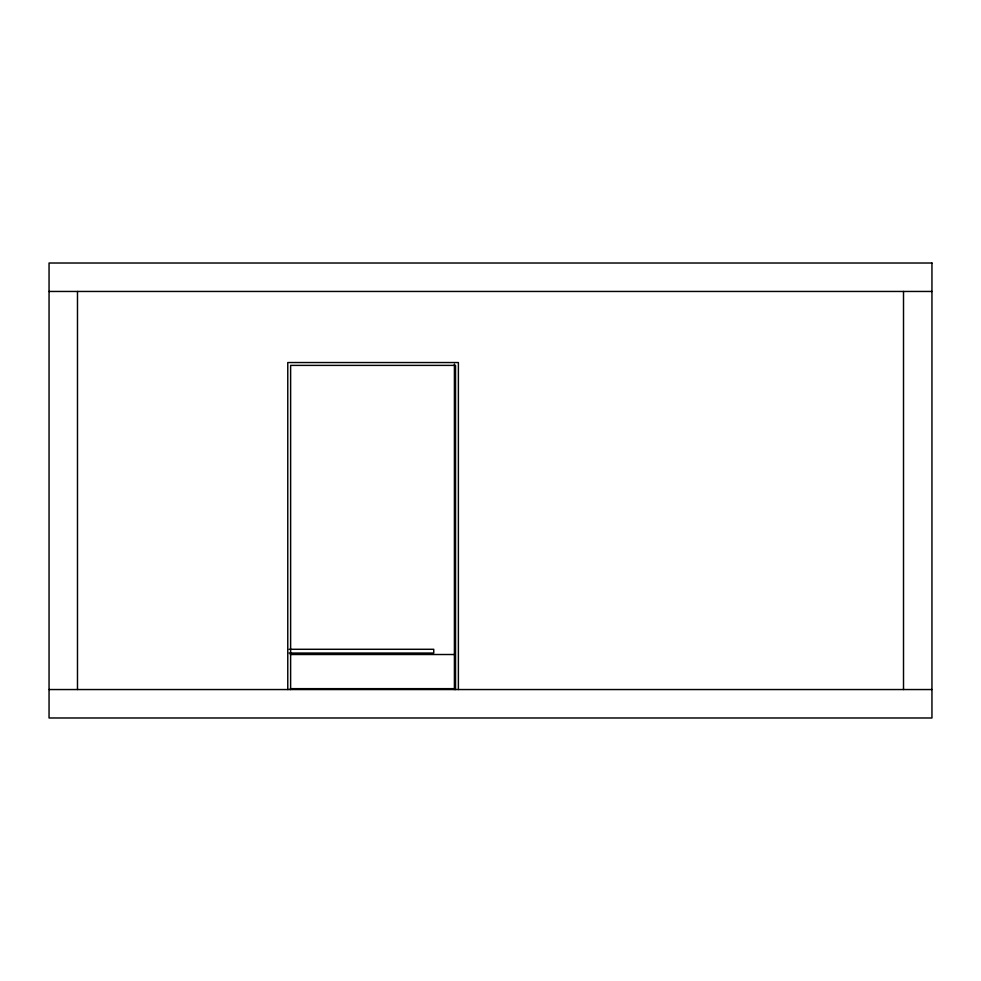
<?xml version="1.0" encoding="UTF-8"?>
<svg xmlns="http://www.w3.org/2000/svg" width="981" height="981" viewBox="0 0 981 981"><rect width="100%" height="100%" fill="white"/><g stroke="black" fill="none" stroke-linecap="round" stroke-linejoin="round"><path stroke-width="1.47" d="M49.05 291.455L931.95 291.455M289.187 649.287L433.749 649.287L433.749 653.052L289.187 653.052M290.315 654.511L454.264 654.511M290.315 688.662L454.264 688.662M49.05 689.545L931.95 689.545M903.513 291.455L903.513 689.545M458.385 689.545L458.385 362.541L287.776 362.541L287.776 689.545M455.54 689.545L455.54 365.386L290.621 365.386L290.621 689.545M454.411 364.074L454.411 689.545M77.487 291.455L77.487 689.545M931.95 263.018L49.05 263.018L49.05 717.982L931.95 717.982L931.95 263.018"/></g></svg>
